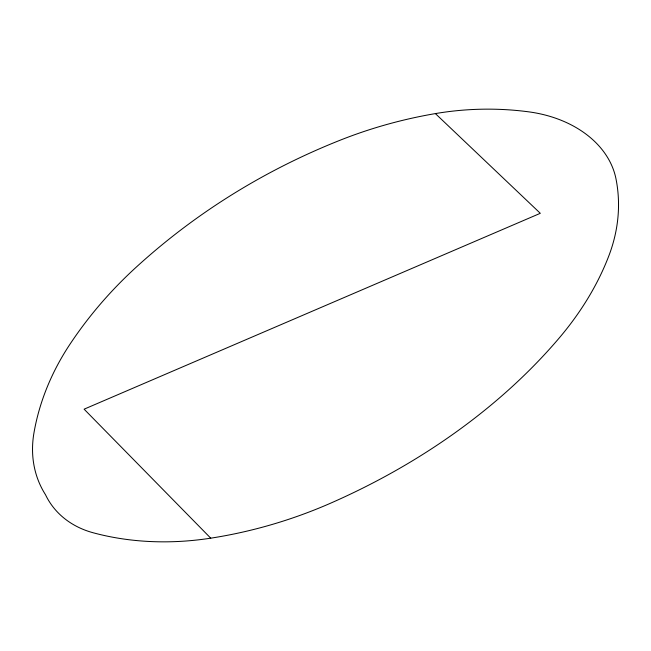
<?xml version="1.0" encoding="UTF-8"?>
<svg xmlns="http://www.w3.org/2000/svg" width="651" height="651" viewBox="0 0 651 651"><rect width="100%" height="100%" fill="white"/><g stroke="black" fill="none" stroke-linecap="round" stroke-linejoin="round"><path stroke-width="0.98" d="M435.381 113.591L540.306 213.308L84.109 409.178L210.737 538.174A361.419 268.603 -18.7 0 0 330.667 503.158A508.854 351.084 -18.6 0 0 559.03 338.219A353.143 259.35 -14.7 0 0 608.652 256.348A232.171 175.062 -9.3 0 0 615.992 178.895A111.769 83.133 -3.2 0 0 528.775 111.85A250.415 200.093 -3.5 0 0 435.381 113.591A431.401 374.52 2.6 0 0 340.725 139.981A823.808 730.715 41.6 0 0 136.002 267.374A437.537 396.459 -5.3 0 0 69.779 344.517A263.281 224.115 -19.9 0 0 33.974 432.785A124.292 100.645 -28.2 0 0 45.513 494.744A101.141 82.002 -29.9 0 0 93.158 532.762A258.813 201.924 -20.9 0 0 210.737 538.174"/></g></svg>
